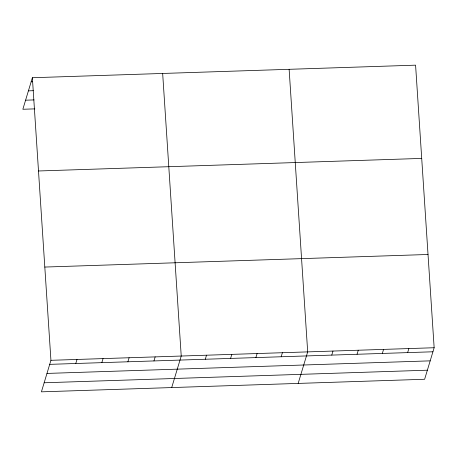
<?xml version="1.0" encoding="UTF-8"?>
<svg xmlns="http://www.w3.org/2000/svg" width="457" height="457" viewBox="0 0 457 457"><rect width="100%" height="100%" fill="white"/><g stroke="black" fill="none" stroke-linecap="round" stroke-linejoin="round"><path stroke-width="0.69" d="M32.373 77.73L50.933 360.31L41.416 391.838L424.627 379.27L434.15 347.737L415.584 65.162L32.373 77.73L22.85 109.263L34.823 108.875M75.771 363.504L76.993 359.453M101.831 362.647L103.054 358.596M127.886 361.79L129.108 357.745M153.946 360.939L155.169 356.888M171.706 387.565L181.229 356.032L162.663 73.457M205.296 359.253L206.518 355.203M230.591 358.419L231.813 354.375M255.88 357.591L257.102 353.541M281.175 356.763L282.397 352.713M298.17 383.417L307.687 351.884L289.127 69.31M331.759 355.1L332.982 351.056M357.048 354.272L358.271 350.222M382.343 353.444L383.566 349.394M407.633 352.615L408.855 348.565M31.15 81.78L32.556 81.734M28.408 90.852L33.338 90.692M25.586 100.197L34.041 99.917M38.497 170.981L421.714 158.408M44.809 267.059L428.026 254.486M50.933 360.31L434.15 347.737M49.71 364.355L432.928 351.781M46.974 373.426L430.191 360.853M44.152 382.772L427.369 370.199"/></g></svg>
